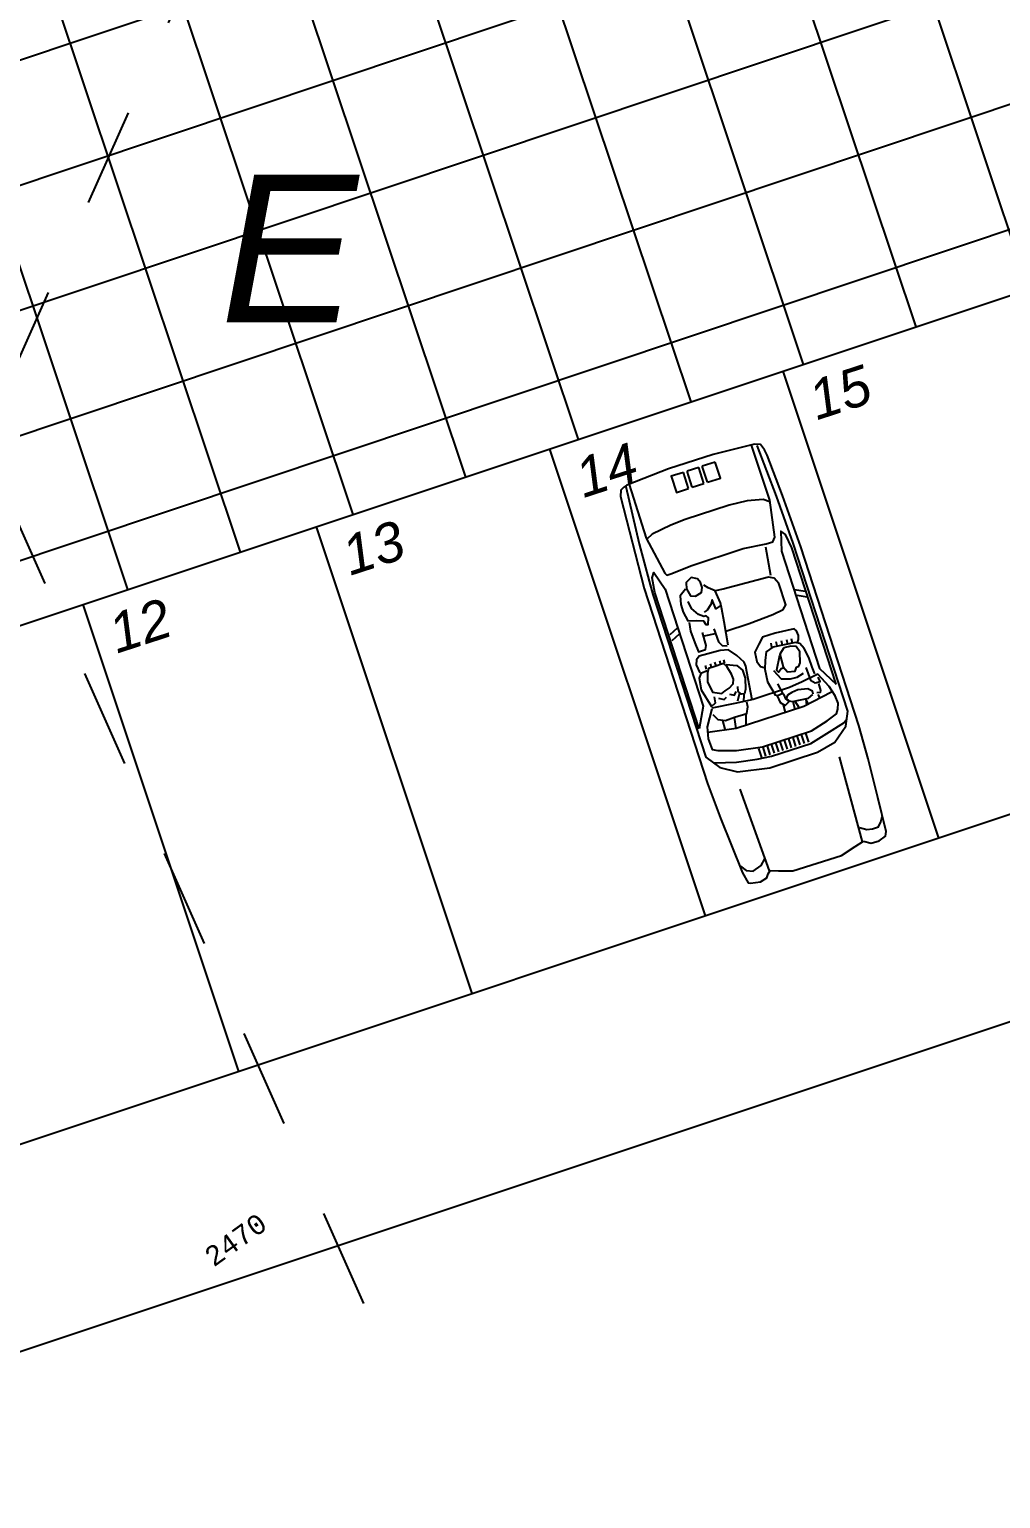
# Model space of a CAD drawing. Header units: millimetres. Extents: x 525387 to 527545, y 2235066 to 2235448.
# Drawn here: x 525595.27 to 525605.14, y 2235085.74 to 2235100.67 of the extents above; entities that cross this region are included whole.
import ezdxf
from ezdxf.enums import TextEntityAlignment as Align

# ---------------------------------------------------------------- set-up
doc = ezdxf.new("R2010")
doc.units = ezdxf.units.MM
doc.set_wipeout_variables(frame=1)
doc.linetypes.add('JIS_02_1.0', pattern=[2, 1, -1])
for name, color, linetype in [('auxiliar', 6, 'Continuous'), ('COTAS', 2, 'Continuous'), ('EJES', 1, 'Continuous'), ('muebles', 2, 'Continuous'), ('pie de plano', 7, 'Continuous'), ('PISOS', 7, 'Continuous')]:
    doc.layers.add(name, color=color, linetype=linetype)
doc.styles.add('ARIAL', font='ariali.ttf')
doc.styles.add('MONOTXT4', font='monotxt4.shx')

# ---------------------------------------------------------------- blocks, each defined once
blk = doc.blocks.new('Chde02pl')
at = {"color": 0, "linetype": 'ByBlock'}
for points in [[(-0.074, 0.573), (-0.023, 0.65), (-0.023, 0.743), (-0.049, 0.828), (-0.099, 0.851), (-0.491, 0.882), (-0.94, 0.913), (-1.332, 0.928), (-3.453, 0.928), (-4.067, 0.911), (-4.555, 0.887), (-4.622, 0.878), (-4.69, 0.853), (-4.717, 0.787), (-4.751, 0.308), (-4.751, -0.221), (-4.724, -0.726), (-4.71, -0.767), (-4.69, -0.809), (-4.622, -0.834), (-3.552, -0.9), (-1.236, -0.9), (-0.819, -0.883), (-0.155, -0.835), (-0.03, -0.811), (-0.016, -0.787), (0.003, -0.674), (-0.016, -0.594), (-0.056, -0.562), (-0.082, -0.53), (-0.049, -0.441), (-0.003, -0.289), (0.003, 0.289), (-0.043, 0.466)], [(-1.853, 0.829), (-3.473, 0.829), (-3.638, 0.806), (-3.689, 0.767), (-3.473, 0.705), (-2.082, 0.705)], [(-2.426, 0.391), (-2.373, 0.327), (-2.225, 0.318), (-2.158, 0.35), (-2.136, 0.432), (-2.177, 0.461), (-2.177, 0.491), (-2.208, 0.517), (-2.328, 0.552), (-2.399, 0.529), (-2.421, 0.476)], [(-2.17, -0.386), (-2.184, -0.336), (-2.219, -0.276), (-2.265, -0.258), (-2.329, -0.261), (-2.426, -0.286), (-2.469, -0.311), (-2.469, -0.425), (-2.469, -0.486), (-2.423, -0.514), (-2.329, -0.546), (-2.201, -0.528), (-2.155, -0.432)], [(-1.853, -0.8), (-3.473, -0.8), (-3.638, -0.777), (-3.689, -0.739), (-3.473, -0.676), (-2.082, -0.676)]]:
    blk.add_lwpolyline(points, close=True, dxfattribs=at)
for points in [[(-4.709, -0.74), (-4.05, -0.798), (-3.611, -0.82), (-3.456, -0.827), (-1.525, -0.827), (-1.364, -0.712), (-1.256, -0.539), (-1.188, -0.177), (-1.188, 0.39), (-1.236, 0.612), (-1.37, 0.785), (-1.525, 0.859), (-3.519, 0.859), (-4.08, 0.842), (-4.694, 0.815)], [(-0.233, 0.578), (-0.188, 0.65), (-0.174, 0.715), (-0.174, 0.787), (-0.22, 0.827), (-0.273, 0.859)], [(-4.721, -0.697), (-4.086, -0.704), (-3.646, -0.624), (-3.617, -0.61), (-3.617, -0.552), (-3.634, -0.32), (-3.634, 0.304), (-3.605, 0.565), (-3.605, 0.644), (-3.646, 0.681), (-4.062, 0.76), (-4.715, 0.753)], [(-4.044, 0.753), (-4.092, 0.688), (-4.133, 0.514), (-4.151, 0.304), (-4.151, -0.218), (-4.139, -0.392), (-4.109, -0.624), (-4.068, -0.704)], [(-3.016, 0.713), (-2.959, 0.821)], [(-2.946, 0.72), (-2.895, 0.821)], [(-2.139, 0.561), (-1.988, 0.569), (-1.943, 0.607), (-1.938, 0.666), (-1.991, 0.66)], [(-2.024, -0.591), (-1.846, -0.708), (-1.713, -0.739), (-1.586, -0.731), (-1.554, -0.676), (-1.491, -0.475), (-1.44, -0.18), (-1.44, 0.402), (-1.491, 0.604), (-1.535, 0.728), (-1.58, 0.759), (-1.643, 0.782), (-1.732, 0.775), (-1.853, 0.744), (-2.024, 0.666), (-1.999, 0.472), (-1.98, 0.317), (-1.98, -0.118), (-1.999, -0.327), (-2.031, -0.591)], [(-1.785, 0.752), (-1.727, 0.404), (-1.727, -0.402), (-1.785, -0.718)], [(-1.434, -0.754), (-1.364, -0.514), (-1.325, -0.281), (-1.306, -0.118), (-1.306, 0.348), (-1.357, 0.557), (-1.414, 0.775), (-1.446, 0.821)], [(-3.247, 0.507), (-3.569, 0.552)], [(-2.809, -0.173), (-2.809, 0.107), (-2.825, 0.391), (-2.84, 0.52), (-2.882, 0.565), (-3.136, 0.565), (-3.21, 0.533), (-3.241, 0.475), (-3.268, -0.054), (-3.278, -0.144)], [(-2.437, 0.558), (-2.464, 0.581), (-2.509, 0.595), (-2.567, 0.59), (-2.595, 0.569), (-2.615, 0.353), (-2.615, 0.202), (-2.555, 0.137), (-2.483, 0.067), (-2.373, 0.056), (-2.309, 0.079), (-2.284, 0.114)], [(-2.449, 0.502), (-2.497, 0.508)], [(-2.038, 0.636), (-2.122, 0.631), (-2.237, 0.628), (-2.349, 0.61), (-2.416, 0.581), (-2.442, 0.537), (-2.473, 0.278), (-2.445, 0.19), (-2.356, 0.149), (-2.263, 0.114), (-2.117, 0.1), (-1.952, 0.134), (-1.936, 0.158), (-1.943, 0.225), (-2.062, 0.202)], [(-2.218, 0.204), (-2.105, 0.257), (-2.07, 0.356), (-2.067, 0.435), (-2.086, 0.517)], [(-1.828, 0.546), (-1.862, 0.549), (-1.902, 0.508), (-1.926, 0.397), (-1.921, 0.324), (-1.905, 0.266), (-1.874, 0.242), (-1.84, 0.26), (-1.821, 0.301), (-1.802, 0.484), (-1.824, 0.543)], [(-1.921, 0.642), (-1.84, 0.639), (-1.821, 0.628), (-1.828, 0.59)], [(-1.807, 0.595), (-1.76, 0.603)], [(-0.069, 0.562), (-1.062, 0.611)], [(-2.471, 0.327), (-2.519, 0.333)], [(-2.461, 0.389), (-2.509, 0.394)], [(-2.454, 0.45), (-2.502, 0.455)], [(-1.725, 0.35), (-1.818, 0.327)], [(-1.736, 0.461), (-1.799, 0.45), (-1.732, 0.438)], [(-4.662, 0.304), (-4.662, 0.151)], [(-4.471, 0.151), (-4.471, 0.304), (-4.662, 0.304)], [(-2.473, 0.266), (-2.521, 0.272)], [(-2.361, 0.321), (-2.213, 0.237), (-2.184, 0.251), (-2.215, 0.292), (-2.215, 0.318)], [(-1.936, 0.155), (-1.852, 0.164), (-1.804, 0.207), (-1.831, 0.263), (-1.874, 0.237), (-1.919, 0.234), (-1.945, 0.213)], [(-1.821, 0.305), (-1.727, 0.296)], [(-1.728, 0.184), (-1.818, 0.19)], [(-1.435, 0.329), (-1.328, 0.329)], [(-1.435, 0.278), (-1.328, 0.278)], [(-1.435, 0.227), (-1.328, 0.227)], [(-1.435, 0.176), (-1.328, 0.176)], [(-4.471, 0.151), (-4.662, 0.151)], [(-4.471, 0.108), (-4.662, 0.108)], [(-4.662, 0.108), (-4.662, -0.03)], [(-4.471, -0.03), (-4.471, 0.108)], [(-1.435, 0.125), (-1.328, 0.125)], [(-1.435, 0.074), (-1.328, 0.074)], [(-1.435, 0.023), (-1.328, 0.023)], [(-4.471, -0.03), (-4.662, -0.03)], [(-4.471, -0.073), (-4.662, -0.073)], [(-4.662, -0.073), (-4.662, -0.218), (-4.471, -0.218), (-4.471, -0.073)], [(-2.65, -0.196), (-2.914, -0.157), (-3.057, -0.138), (-3.131, -0.131), (-3.278, -0.144), (-3.336, -0.209), (-3.379, -0.247)], [(-3.099, -0.144), (-3.083, -0.202), (-3.194, -0.209), (-3.146, -0.241), (-3.099, -0.299), (-3.088, -0.338)], [(-1.98, -0.13), (-2.298, -0.088), (-2.364, -0.08), (-2.414, -0.084), (-2.51, -0.137), (-2.597, -0.208), (-2.623, -0.301), (-2.632, -0.546), (-2.603, -0.585), (-2.551, -0.606), (-2.452, -0.595)], [(-2.449, -0.286), (-2.402, -0.173), (-2.333, -0.13), (-2.236, -0.127), (-2.117, -0.162), (-2.07, -0.19), (-2.076, -0.223), (-2.117, -0.251), (-2.172, -0.237)], [(-1.435, -0.027), (-1.328, -0.027)], [(-1.435, -0.078), (-1.328, -0.078)], [(-1.435, -0.129), (-1.328, -0.129)], [(-3.4, -0.447), (-3.31, -0.428), (-3.289, -0.376), (-3.31, -0.299), (-3.358, -0.273), (-3.421, -0.273), (-3.468, -0.293), (-3.505, -0.357), (-3.468, -0.428), (-3.395, -0.447)], [(-3.4, -0.46), (-3.347, -0.537), (-3.252, -0.563), (-3.162, -0.563), (-3.051, -0.544), (-3.025, -0.454), (-2.999, -0.376), (-2.951, -0.363), (-2.941, -0.338), (-3.014, -0.312), (-3.041, -0.331), (-3.041, -0.357), (-3.083, -0.408), (-3.173, -0.46), (-3.257, -0.473)], [(-2.877, -0.293), (-2.719, -0.286), (-2.666, -0.26), (-2.645, -0.209)], [(-2.835, -0.421), (-2.821, -0.29)], [(-2.466, -0.293), (-2.508, -0.293)], [(-2.12, -0.35), (-2.091, -0.301), (-2.123, -0.272)], [(-2.097, -0.24), (-2.015, -0.29)], [(-2.062, -0.201), (-1.989, -0.23)], [(-1.96, -0.603), (-1.887, -0.567), (-1.85, -0.486), (-1.855, -0.379), (-1.852, -0.233), (-1.919, -0.198), (-1.972, -0.194)], [(-1.85, -0.247), (-1.745, -0.279), (-1.727, -0.276)], [(-1.435, -0.18), (-1.328, -0.18)], [(-1.435, -0.231), (-1.328, -0.231)], [(-3.03, -0.537), (-2.93, -0.55), (-2.793, -0.544), (-2.682, -0.537), (-2.682, -0.454), (-2.724, -0.434), (-2.877, -0.428)], [(-2.47, -0.397), (-2.513, -0.397)], [(-2.47, -0.451), (-2.513, -0.451)], [(-2.468, -0.34), (-2.511, -0.34)], [(-2.114, -0.486), (-2.082, -0.428), (-2.097, -0.393)], [(-1.852, -0.382), (-1.727, -0.405)], [(-2.468, -0.511), (-2.511, -0.511)], [(-2.449, -0.51), (-2.44, -0.589), (-2.396, -0.624), (-2.263, -0.642), (-2.05, -0.589), (-2.074, -0.532), (-2.143, -0.524)], [(-1.861, -0.521), (-1.759, -0.524), (-1.749, -0.524)], [(-0.082, -0.538), (-1.062, -0.57)], [(-0.233, -0.835), (-0.168, -0.787), (-0.135, -0.715), (-0.168, -0.61), (-0.227, -0.546)], [(-3.009, -0.684), (-2.965, -0.785)], [(-2.94, -0.684), (-2.895, -0.785)]]:
    blk.add_lwpolyline(points, dxfattribs=at)

msp = doc.modelspace()

# ---------------------------------------------------------------- linework, layer by layer
at = {"layer": 'auxiliar'}
for p, q in [((525569.721, 2235086.129), (525618.94, 2235102.53)), ((525571.302, 2235081.386), (525624.857, 2235099.231)), ((525602.926, 2235097.194), (525604.507, 2235092.45)), ((525600.555, 2235096.403), (525602.135, 2235091.66)), ((525598.183, 2235095.613), (525599.763, 2235090.87)), ((525595.811, 2235094.823), (525597.392, 2235090.079))]:
    msp.add_line(p, q, dxfattribs=at)
at = {"layer": 'auxiliar', "color": 3}
msp.add_lwpolyline([(525628.465, 2235097.22), (525628.454, 2235097.209), (525625.33, 2235097.281), (525571.934, 2235079.488), (525558.35, 2235078.809), (525543.317, 2235079.296), (525533.113, 2235104.91, 0.266694), (525544.284, 2235110.504, 0.281639), (525546.467, 2235118.474), (525552.505, 2235135.07), (525555.878, 2235142.78, 0.107392), (525557.014, 2235150.187), (525561.33, 2235155.985), (525574.674, 2235159.17), (525576.276, 2235164.036), (525587.956, 2235162.553), (525636.415, 2235156.403), (525636.027, 2235151.65), (525643.977, 2235151.348), (525645.869, 2235140.675), (525644.969, 2235114.229), (525634.593, 2235103.535)], format="xyb", dxfattribs=at)
at = {"layer": 'EJES', "linetype": 'JIS_02_1.0', "elevation": -0.719}
msp.add_lwpolyline([(525598.665, 2235087.722), (525567.914, 2235157.203)], dxfattribs=at)

# ---------------------------------------------------------------- block references
at = {"layer": 'muebles', "color": 6, "xscale": 0.9, "yscale": 0.9, "zscale": 0.9, "rotation": 288}
msp.add_blockref('Chde02pl', (525603.274, 2235092.197), dxfattribs=at)

# ---------------------------------------------------------------- texts
at = {"layer": 'pie de plano', "style": 'ARIAL'}
msp.add_text('E', height=1.5, dxfattribs=at).set_placement((525597.208, 2235097.692))
for s, p in [('15', (525603.271, 2235096.695)), ('14', (525600.899, 2235095.905)), ('13', (525598.528, 2235095.115)), ('12', (525596.156, 2235094.324))]:
    msp.add_text(s, height=0.4, rotation=18, dxfattribs=at).set_placement(p)

# ---------------------------------------------------------------- next in the draw order: wipeouts: each hides what was drawn before it
at = {"color": 8}
msp.add_wipeout([(525597.604, 2235088.74), (525596.935, 2235088.258), (525597.122, 2235087.998), (525597.791, 2235088.48)], dxfattribs=at).translate(0, 0, -0.819).dxf.layer = 'COTAS'

# ---------------------------------------------------------------- next in the draw order: hatches: boundary and pattern name
at = {"layer": 'PISOS'}
h = msp.add_hatch(dxfattribs=at)
h.set_pattern_fill('ANSI37', color=9, scale=0.38, angle=63.5)
h.set_pattern_definition([(108.5, (0, -148.0752), (-1.14415249, -0.38282806795), []), (198.5, (0, -148.0752), (0.38282806795, -1.14415249), [])])
h.paths.add_polyline_path([(525617.992, 2235105.376), (525617.043, 2235108.222), (525567.825, 2235091.822), (525569.721, 2235086.129), (525618.94, 2235102.53), (525618.529, 2235103.763)])

# ---------------------------------------------------------------- next in the draw order: linework, layer by layer
at = {"layer": 'EJES', "linetype": 'JIS_02_1.0'}
msp.add_line((525583.666, 2235071.502), (525609.391, 2235129.282), dxfattribs=at)

# ---------------------------------------------------------------- next in the draw order: texts
at = {"layer": 'COTAS', "color": 2, "style": 'MONOTXT4'}
msp.add_text('2470', height=0.2, rotation=35.7605, dxfattribs=at).set_placement((525597.363, 2235088.369, -0.819), align=Align.MIDDLE)

doc.saveas('drawing.dxf')
